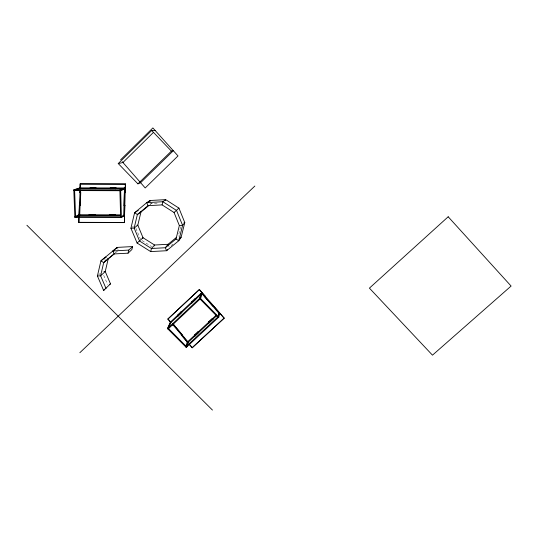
<?xml version="1.0" encoding="UTF-8"?>
<svg xmlns="http://www.w3.org/2000/svg" width="538" height="538" viewBox="0 0 538 538"><rect width="100%" height="100%" fill="white"/><g stroke="black" fill="none" stroke-linecap="round" stroke-linejoin="round"><path stroke-width="0.4" stroke-dasharray="2.69 2.02" d="M104.802 260.291L105.186 258.664M154.023 247.265L154.11 246.895M180.627 226.841L178.387 235.805L178.892 236.121M98.595 274.911L100.364 273.304M115.394 252.894L117.21 251.333L115.24 252.921M150.095 204.474L151.312 203.458L157.715 203.108M171.104 245.651L172.967 244.124M132.173 227.265L133.424 226.303M150.008 204.346L151.312 203.458L151.158 203.095M102.913 271.656L103.498 271.623M142.039 240.58L151.756 246.707M103.72 275.395L107.519 284.272M117.815 248.845L118.118 249.571M135.939 228.368L140.337 238.953M168.791 246.095L169.087 246.814"/><path stroke-width="0.81" d="M123.693 215.624L124.513 187.984L119.887 189.921L120.647 217.534L123.693 215.624L124.453 215.624L124.433 214.87L121.4 216.76L74.829 216.626L78.918 214.736L120.404 214.857M124.123 205.509L124.877 205.516L124.123 205.509L124.379 192.483L125.26 192.678L124.507 192.678M78.884 217.009L78.851 222.49L124.372 222.624L124.755 205.334M125.132 192.483L125.388 183.962L80.169 183.841L80.014 187.863L73.807 189.8L74.856 217.399L121.42 217.534L124.453 215.624M124.372 222.624L125.388 183.962M109.322 215.577L109.584 214.662L115.051 214.682L115.071 215.435L109.322 215.577L109.348 214.796M110.196 188.717L110.176 187.964M115.071 215.435L114.816 214.817M115.912 188.623L110.344 188.663L110.371 187.89L115.892 187.87L115.643 188.73L115.663 187.957M115.778 188.677L115.804 187.903M94.917 215.375L89.126 215.523L89.429 214.608L94.89 214.622L94.601 215.536L94.627 214.756M95.865 188.569L90.276 188.609L90.31 187.836L95.845 187.816L95.556 188.677L95.582 187.903M95.717 188.623L95.744 187.849M89.126 215.523L89.153 214.736M90.115 188.663L90.411 187.802L90.115 188.663L90.088 187.91M79.342 205.207L80.263 205.388L79.342 205.207L78.945 215.489L74.856 217.399M80.263 205.388L80.761 192.557L79.839 192.362L79.927 190.109M78.851 222.49L79.073 216.787M79.133 215.16L80.095 190.23M80.155 188.683L80.169 183.841M80.68 190.116L79.698 215.496L75.629 217.399L74.587 189.8L80.767 187.863M189.363 344.589L192.274 347.756L224.191 318.106L199.316 289.478L167.863 319.068L170.385 322.06L167.479 328.557L186.235 347.393L218.811 317.09L219.605 313.008L219.094 312.484L218.28 316.559L185.711 346.869L187.231 342.155L216.263 315.12M219.074 313.506L218.267 317.595L199.511 298.489L201.36 292.954L219.074 313.506L219.605 313.008M212.806 319.337L212.376 318.456L212.806 319.337L212.308 318.758L208.468 322.336L208.966 322.914L212.887 318.98M114.607 253.445L108.246 258.704L105.24 271.529L110.492 283.829L103.626 290.453L97.412 275.981L100.929 260.876L105.569 257.029L106.235 257.453M130.916 228.226L134.594 212.772L146.807 202.624L150.102 200.506L165.67 199.645L178.932 208.112L184.79 222.591L181.057 237.5L178.751 240.748L166.572 250.728L150.694 251.589L137.089 243.028L130.916 228.226L134.15 228.045L137.815 225.173L140.956 212.066L148.878 205.482M107.909 258.496L108.246 258.704L103.693 262.598L114.177 253.929L128.044 253.176L128.784 250.089L132.59 246.565L117.203 247.399L100.929 260.876L103.693 262.598L100.606 275.806L106.04 288.476M132.59 246.565L131.871 249.558L128.044 253.176M150.694 251.589L151.447 248.502L154.567 245.019L168.051 244.286L176.451 237.399M162.093 204.891L148.058 205.671L137.378 214.541L134.15 228.045L139.544 240.997L151.447 248.502L165.348 247.742L176 239.006L179.356 225.563L174.056 212.517L162.093 204.891L162.866 201.73L165.67 199.645L165.482 200.412M154.386 245.772L154.567 245.019L143.034 237.742L137.815 225.173L137.029 225.214M198.253 331.616L198.656 332.518L198.253 331.616L194.4 335.288L194.897 335.873L198.71 332.316L198.219 331.738M194.951 335.678L194.44 335.167L194.837 336.068L198.764 332.134M186.235 347.393L187.749 342.672L216.774 315.645M201.871 292.517L202.382 293.035L200.587 298.516L168.011 329.088M167.479 328.557L200.055 297.978L201.884 292.464L170.358 322.121L170.869 322.639L168.327 328.375M195.657 299.35L195.166 298.778M191.979 302.598L191.467 302.08L191.858 302.921L195.771 299.034M181.286 311.643L181.656 312.504L181.286 311.643L177.473 315.295L177.957 315.873L181.73 312.322L181.245 311.751M178.024 315.698L177.52 315.187L177.883 316.048L181.797 312.161M170.902 321.576L168.017 328.052L186.773 346.896L188.273 342.181L172.785 323.809M167.459 249.545L166.572 250.728L165.348 247.742L168.051 244.286L168.347 245.005M103.626 290.453L104.755 289.283M120.593 159.826L152.873 127.93L178.011 155.933L145.199 187.957L122.234 161.696M137.93 183.861L171.393 151.111L173.317 150.707L140.606 182.705L137.93 183.861L118.239 163.559L151.696 130.505L155.28 130.606M122.906 162.53L153.518 132.308M79.846 352.706L254.857 186.04M167.863 319.068L199.524 289.511M170.869 322.639L202.382 293.035M172.268 324.3L173.202 325.416L173.962 324.925L182.026 334.495L181.272 334.992L187.749 342.672L187.231 342.155M204.453 296.324L204.978 295.826L204.238 296.297L212.678 305.86L213.203 305.369L212.678 305.86M173.962 324.925L173.202 325.416M181.272 334.992L182.026 334.495M192.046 347.783L224.191 318.106M147.607 202.584L150.102 200.506L150.405 201.246M114.177 253.929L112.919 250.957L117.203 247.399L117.506 248.126M142.436 238.233L143.034 237.742L137.089 243.028M178.334 208.609L178.932 208.112L174.056 212.517M109.47 284.669L110.492 283.829M179.188 239.027L181.057 237.5L180.391 237.076M138.259 210.358L134.594 212.772L137.378 214.541L140.956 212.066L140.452 211.743M115.051 214.682L114.796 215.597M94.89 214.622L94.601 215.536M74.607 190.338L79.987 188.636L79.96 187.883L125.267 187.984L125.246 188.757L120.687 190.708L73.84 190.58M73.807 189.8L120.667 189.927L125.267 187.984M115.892 187.87L115.643 188.73M95.845 187.816L95.556 188.677M118.239 163.559L122.946 162.516M184.003 222.631L184.79 222.591L182.597 225.388L178.751 240.748L176 239.006M179.356 225.563L182.597 225.388L176.551 210.459L162.866 201.73L146.807 202.624L148.058 205.671M112.919 250.957L128.784 250.089M104.466 271.569L105.24 271.529L100.606 275.806L97.412 275.981M80.337 184.043L125.509 184.164M79.987 188.636L125.246 188.757M79.839 192.362L80.761 192.557M120.425 215.61L78.945 215.489L78.918 214.736M78.683 222.322L124.251 222.456M26.9 225.261L212.449 410.07M209.053 322.551L208.542 322.033L208.966 322.914M200.055 297.978L218.811 317.09M151.696 130.505L171.393 151.111M199.316 289.478L204.77 295.806M213.001 305.349L223.996 318.099M191.367 302.349L191.858 302.921M181.171 311.926L181.656 312.504M198.656 332.518L198.159 331.933L194.346 335.49L194.837 336.068M177.392 315.476L177.883 316.048M168.105 319.074L170.775 322.242M172.375 324.145L187.964 342.645M189.04 343.923L192.274 347.756M89.429 214.608L89.456 215.361M109.584 214.662L109.611 215.415M120.667 189.927L121.42 217.534M109.496 214.716L109.47 215.496L114.937 215.509L114.964 214.729L109.496 214.716M94.789 214.675L94.762 215.456L89.295 215.435L89.321 214.655L94.789 214.675M195.227 298.617L191.427 302.181L191.918 302.753L195.718 299.189L195.227 298.617M212.349 318.57L208.509 322.148L209.013 322.726L212.853 319.155L212.349 318.57M448.188 216.774L369.418 288.133L432.478 355.167L511.1 286.055L448.188 216.774"/></g></svg>
